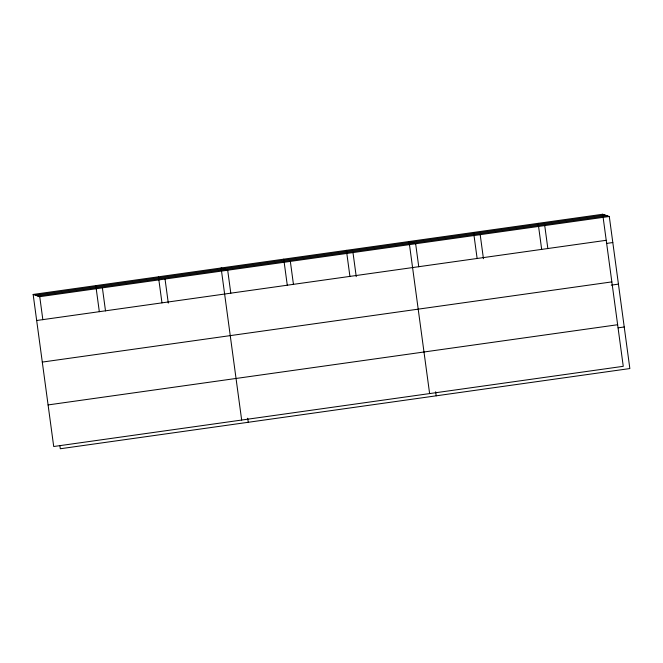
<?xml version="1.0" encoding="UTF-8"?>
<svg xmlns="http://www.w3.org/2000/svg" width="663" height="663" viewBox="0 0 663 663"><rect width="100%" height="100%" fill="white"/><g stroke="black" fill="none" stroke-linecap="round" stroke-linejoin="round"><path stroke-width="0.99" d="M602.7 214.248L623.261 366.316L53.711 446.514L33.15 294.447L602.7 214.248L609.289 216.486L629.85 368.553L60.3 448.752L59.894 445.71M35.321 295.184L604.871 214.986M37.567 295.947L607.117 215.748M33.15 294.447L39.739 296.684L609.289 216.486M36.672 320.502L606.222 240.304M606.662 243.412L612.811 242.542M42.299 362.089L611.841 281.891M611.261 285.14L618.438 284.129M48.084 404.927L617.634 324.729M618.082 327.837L624.231 326.975M544.737 225.577L547.853 248.625M538.149 223.34L541.671 249.396M480.194 234.669L483.443 258.719M473.597 232.423L477.128 258.487M418.759 266.808L415.643 243.752L409.054 241.514L429.616 393.582M435.657 391.767L436.204 395.819M352.989 252.578L356.246 276.628M346.401 250.332L349.923 276.396M290.344 261.396L293.46 284.452M283.747 259.158L287.278 285.214M230.807 293.27L227.691 270.222L221.102 267.976L241.664 420.052M247.705 418.229L248.252 422.29M165.037 279.04L168.294 303.099M158.449 276.803L161.971 302.858M102.392 287.866L105.508 310.914M95.803 285.62L99.326 311.685M39.739 296.684L42.855 319.74"/></g></svg>
